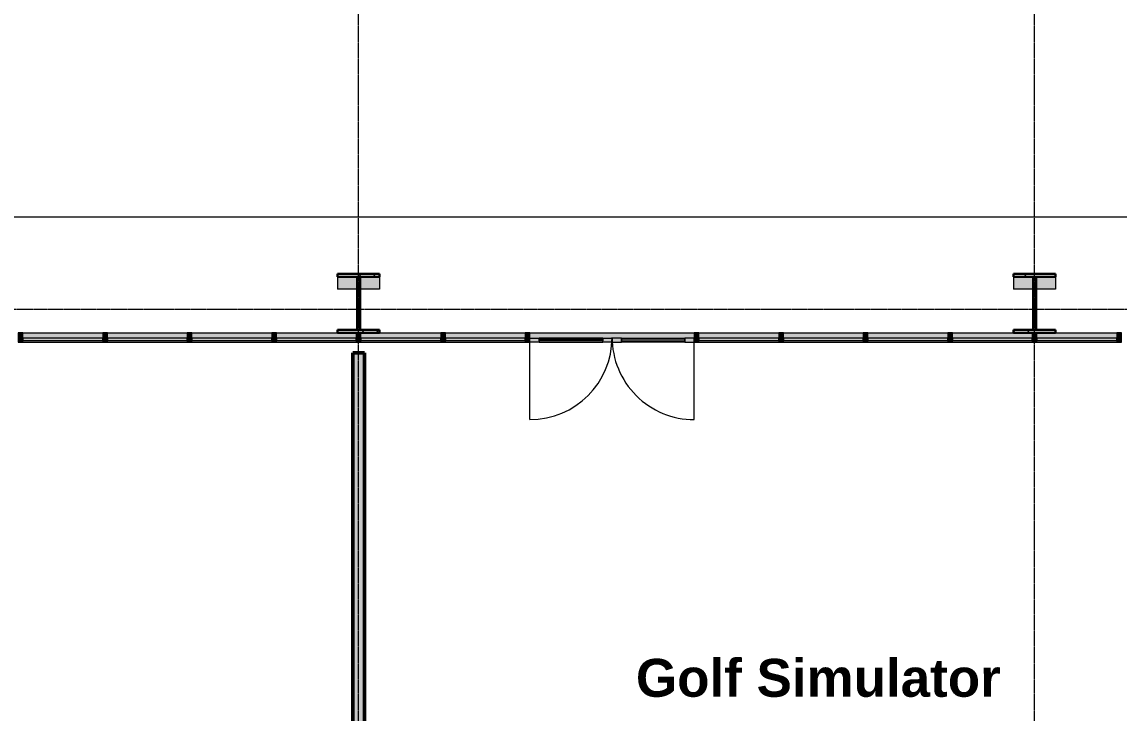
# Model space of a CAD drawing. Header units: inches. Extents: x 21836 to 26875, y -23174 to -20350.
# Drawn here: x 24099.7 to 24569.6, y -22522.9 to -22226.9 of the extents above; entities that cross this region are included whole.
import ezdxf

# ---------------------------------------------------------------- set-up
doc = ezdxf.new("R2010")
doc.units = ezdxf.units.IN
doc.header["$MEASUREMENT"] = 0
doc.linetypes.add('Grid Line 1_2_', pattern=[0.875, 0.5, -0.125, 0.125, -0.125])
for name, color, linetype, lineweight in [('A-DOOR', 31, 'Continuous', 13), ('A-GLAZ-CURT', 52, 'Continuous', 9), ('A-GLAZ-CWMG', 51, 'Continuous', 9), ('G-ANNO-SYMB', 111, 'Continuous', 9), ('I-WALL', 2, 'Continuous', 13), ('M-AREA-IDEN', 171, 'Continuous', 9), ('S-COLS', 52, 'Continuous', 9), ('S-GRID', 1, 'Continuous', 9)]:
    doc.layers.add(name, color=color, linetype=linetype, lineweight=lineweight)
doc.styles.add('Arial_B_1', font='arialbd.ttf', dxfattribs={"height": 16.236099})
pattern_1 = [(45, (0, 0), (-12.671354, 12.671354), []), (45, (0, 19.2), (-12.671354, 12.671354), [])]

# ---------------------------------------------------------------- blocks, each defined once
blk = doc.blocks.new('System Panel - Glazed-809284-First Floor Plan')
at = {"layer": 'A-GLAZ-CURT', "transparency": 33554649}
blk.add_hatch(color=256, dxfattribs=at).paths.add_polyline_path([(-17.09, 1.25), (-17.09, 0.25), (17.09, 0.25), (17.09, 1.25)], flags=0)
at = {"layer": 'A-GLAZ-CURT', "lineweight": 13}
for p, q in [((17.09, 1.25), (-17.09, 1.25)), ((-17.09, 1.25), (-17.09, 0.25)), ((-17.09, 0.25), (17.09, 0.25)), ((17.09, 0.25), (17.09, 1.25))]:
    blk.add_line(p, q, dxfattribs=at)
at = {"layer": 'A-GLAZ-CURT'}
for p, q in [((-17.09, 0.25), (-17.09, 1.25)), ((17.09, 1.25), (-17.09, 1.25)), ((-17.09, 0.25), (17.09, 0.25)), ((17.09, 1.25), (17.09, 0.25))]:
    blk.add_line(p, q, dxfattribs=at)
blk = doc.blocks.new('Door_Single_Storefront - one-809285-First Floor Plan')
at = {"layer": 'A-DOOR'}
h = blk.add_hatch(color=256, dxfattribs=at)
h.paths.add_polyline_path([(-13.59375, 2), (-17.59375, 2), (-17.59375, 0.25), (-13.59375, 0.25)], flags=0)
h.paths.add_polyline_path([(13.59375, 2), (13.59375, 0.25), (17.59375, 0.25), (17.59375, 2)], flags=0)
h = blk.add_hatch(color=256, dxfattribs=at)
h.paths.add_polyline_path([(13.59375, 2), (-13.59375, 2), (-13.59375, 1.5), (13.59375, 1.5)], flags=0)
h.paths.add_polyline_path([(-13.59375, 0.75), (-13.59375, 0.25), (13.59375, 0.25), (13.59375, 0.75)], flags=0)
blk.add_hatch(color=256, dxfattribs=at).paths.add_polyline_path([(13.59375, 1.5), (-13.59375, 1.5), (-13.59375, 0.75), (13.59375, 0.75)], flags=0)
for p, q in [((-17.59375, 35.1875), (-17.59375, 0)), ((-13.59375, 2), (-17.59375, 2)), ((-17.59375, 0.25), (-13.59375, 0.25)), ((-13.59375, 0.25), (-13.59375, 2)), ((-13.59375, 2), (13.59375, 2)), ((13.59375, 1.5), (-13.59375, 1.5)), ((-13.59375, 1.5), (-13.59375, 0.75)), ((-13.59375, 0.75), (13.59375, 0.75)), ((13.59375, 0.25), (-13.59375, 0.25)), ((17.59375, 2), (13.59375, 2)), ((13.59375, 2), (13.59375, 0.25)), ((13.59375, 0.75), (13.59375, 1.5)), ((13.59375, 0.25), (17.59375, 0.25)), ((17.59375, 0.25), (17.59375, 2))]:
    blk.add_line(p, q, dxfattribs=at)
blk.add_arc((-17.59375, 0), 35.1875, 360, 90, dxfattribs=at)
blk = doc.blocks.new('Door_Single_Storefront - one-809286-First Floor Plan')
at = {"layer": 'A-DOOR'}
h = blk.add_hatch(color=256, dxfattribs=at)
h.paths.add_polyline_path([(13.59375, -2), (17.59375, -2), (17.59375, -0.25), (13.59375, -0.25)], flags=0)
h.paths.add_polyline_path([(-17.59375, -2), (-13.59375, -2), (-13.59375, -0.25), (-17.59375, -0.25)], flags=0)
h = blk.add_hatch(color=256, dxfattribs=at)
h.paths.add_polyline_path([(13.59375, -2), (13.59375, -1.5), (-13.59375, -1.5), (-13.59375, -2)], flags=0)
h.paths.add_polyline_path([(13.59375, -0.75), (13.59375, -0.25), (-13.59375, -0.25), (-13.59375, -0.75)], flags=0)
blk.add_hatch(color=256, dxfattribs=at).paths.add_polyline_path([(13.59375, -1.5), (13.59375, -0.75), (-13.59375, -0.75), (-13.59375, -1.5)], flags=0)
for p, q in [((-17.59375, -35.1875), (-17.59375, 0)), ((-17.59375, -0.25), (-13.59375, -0.25)), ((-13.59375, -2), (-17.59375, -2)), ((-13.59375, -0.25), (-13.59375, -2)), ((13.59375, -0.25), (-13.59375, -0.25)), ((-13.59375, -1.5), (-13.59375, -0.75)), ((-13.59375, -0.75), (13.59375, -0.75)), ((13.59375, -1.5), (-13.59375, -1.5)), ((-13.59375, -2), (13.59375, -2)), ((13.59375, -2), (13.59375, -0.25)), ((13.59375, -0.25), (17.59375, -0.25)), ((13.59375, -0.75), (13.59375, -1.5)), ((17.59375, -2), (13.59375, -2)), ((17.59375, -0.25), (17.59375, -2))]:
    blk.add_line(p, q, dxfattribs=at)
blk.add_arc((-17.59375, 0), 35.1875, 270, 0, dxfattribs=at)
blk = doc.blocks.new('Rectangular Mullion - Rectangular Mullion 1-769167-First Floor Plan')
at = {"layer": 'A-GLAZ-CWMG'}
h = blk.add_hatch(color=256, dxfattribs=at)
h.paths.add_polyline_path([(24498.2, -22364.05), (24532.39, -22364.05), (24532.39, -22363.3), (24498.2, -22363.3)], flags=0)
h.paths.add_polyline_path([(24524.39, -22362.3), (24532.39, -22362.3), (24532.39, -22360.05), (24498.2, -22360.05), (24498.2, -22362.3)], flags=0)
blk.add_hatch(color=256, dxfattribs=at).paths.add_polyline_path([(24532.39, -22363.3), (24532.39, -22362.3), (24498.2, -22362.3), (24498.2, -22363.3)], flags=0)
for p, q in [((24498.2, -22360.05), (24524.39, -22360.05)), ((24498.2, -22364.05), (24532.39, -22364.05))]:
    blk.add_line(p, q, dxfattribs=at)
blk = doc.blocks.new('Rectangular Mullion - Rectangular Mullion 1-V14-First Floor Plan')
at = {"layer": 'A-GLAZ-CWMG'}
h = blk.add_hatch(color=256, dxfattribs=at)
h.paths.add_polyline_path([(24462.02, -22364.05), (24496.2, -22364.05), (24496.2, -22363.3), (24462.02, -22363.3)], flags=0)
h.paths.add_polyline_path([(24462.02, -22362.3), (24496.2, -22362.3), (24496.2, -22360.05), (24462.02, -22360.05)], flags=0)
blk.add_hatch(color=256, dxfattribs=at).paths.add_polyline_path([(24496.2, -22363.3), (24496.2, -22362.3), (24462.02, -22362.3), (24462.02, -22363.3)], flags=0)
for p, q in [((24462.02, -22360.05), (24496.2, -22360.05)), ((24462.02, -22364.05), (24496.2, -22364.05))]:
    blk.add_line(p, q, dxfattribs=at)
blk = doc.blocks.new('Rectangular Mullion - Rectangular Mullion 1-769168-First Floor Plan')
at = {"layer": 'A-GLAZ-CWMG'}
blk.add_hatch(color=256, dxfattribs=at).paths.add_polyline_path([(24383.64, -22362.3), (24387.64, -22362.3), (24387.64, -22360.05), (24352.45, -22360.05), (24352.45, -22362.3), (24356.45, -22362.3)], flags=0)
blk.add_line((24352.45, -22360.05), (24387.64, -22360.05), dxfattribs=at)
blk = doc.blocks.new('Rectangular Mullion - Rectangular Mullion 1-769169-First Floor Plan')
at = {"layer": 'A-GLAZ-CWMG'}
blk.add_hatch(color=256, dxfattribs=at).paths.add_polyline_path([(24348.45, -22362.3), (24352.45, -22362.3), (24352.45, -22360.05), (24317.27, -22360.05), (24317.27, -22362.3), (24321.27, -22362.3)], flags=0)
blk.add_line((24317.27, -22360.05), (24352.45, -22360.05), dxfattribs=at)
blk = doc.blocks.new('Rectangular Mullion - Rectangular Mullion 1-V15-First Floor Plan')
at = {"layer": 'A-GLAZ-CWMG'}
h = blk.add_hatch(color=256, dxfattribs=at)
h.paths.add_polyline_path([(24244.89, -22364.05), (24279.08, -22364.05), (24279.08, -22363.3), (24244.89, -22363.3)], flags=0)
h.paths.add_polyline_path([(24244.89, -22362.3), (24279.08, -22362.3), (24279.08, -22360.05), (24244.89, -22360.05)], flags=0)
blk.add_hatch(color=256, dxfattribs=at).paths.add_polyline_path([(24279.08, -22363.3), (24279.08, -22362.3), (24244.89, -22362.3), (24244.89, -22363.3)], flags=0)
for p, q in [((24252.89, -22360.05), (24279.08, -22360.05)), ((24244.89, -22364.05), (24279.08, -22364.05))]:
    blk.add_line(p, q, dxfattribs=at)
blk = doc.blocks.new('Rectangular Mullion - Rectangular Mullion 1-809282-First Floor Plan')
at = {"layer": 'A-GLAZ-CWMG'}
blk.add_hatch(color=256, dxfattribs=at).paths.add_polyline_path([(-1, -2), (-1, 2), (1, 2), (1, -2)], flags=0)
at = {"layer": 'A-GLAZ-CWMG', "lineweight": 20}
for p, q in [((-1, 2), (1, 2)), ((-1, -2), (-1, 2)), ((1, 2), (1, -2)), ((1, -2), (-1, -2))]:
    blk.add_line(p, q, dxfattribs=at)

msp = doc.modelspace()

# ---------------------------------------------------------------- hatches: boundary and pattern name
at = {"layer": 'I-WALL'}
msp.add_hatch(color=256, dxfattribs=at).paths.add_polyline_path([(24246.39023, -22781.30281), (24246.39023, -22368.67781), (24241.39023, -22368.67781), (24241.39023, -22781.30281)], flags=0)
at = {"layer": 'S-COLS'}
h = msp.add_hatch(dxfattribs=at)
h.set_pattern_fill('FP_1', color=256, style=0, pattern_type=2)
h.set_pattern_definition(pattern_1)
h.paths.add_polyline_path([(24252.89023, -22336.05108), (24252.89023, -22334.79776), (24234.89023, -22334.79776), (24234.89023, -22336.05108)], flags=0)
h = msp.add_hatch(color=256, dxfattribs=at)
h.paths.add_polyline_path([(24243.26523, -22341.30614), (24243.26523, -22336.05108), (24234.89023, -22336.05108), (24234.89023, -22341.30614)], flags=0)
h.paths.add_polyline_path([(24252.89023, -22341.30614), (24252.89023, -22336.05108), (24244.51523, -22336.05108), (24244.51523, -22341.30614)], flags=0)
h = msp.add_hatch(dxfattribs=at)
h.set_pattern_fill('FP_1', color=256, style=0, pattern_type=2)
h.set_pattern_definition(pattern_1)
h.paths.add_polyline_path([(24244.51523, -22358.80281), (24244.51523, -22336.05108), (24243.26523, -22336.05108), (24243.26523, -22358.80281)], flags=0)
h = msp.add_hatch(dxfattribs=at)
h.set_pattern_fill('FP_1', color=256, style=0, pattern_type=2)
h.set_pattern_definition(pattern_1)
h.paths.add_polyline_path([(24542.39023, -22336.05108), (24542.39023, -22334.79776), (24524.39023, -22334.79776), (24524.39023, -22336.05108)], flags=0)
h = msp.add_hatch(color=256, dxfattribs=at)
h.paths.add_polyline_path([(24532.76523, -22341.30614), (24532.76523, -22336.05108), (24524.39023, -22336.05108), (24524.39023, -22341.30614)], flags=0)
h.paths.add_polyline_path([(24542.39023, -22341.30614), (24542.39023, -22336.05108), (24534.01523, -22336.05108), (24534.01523, -22341.30614)], flags=0)
h = msp.add_hatch(dxfattribs=at)
h.set_pattern_fill('FP_1', color=256, style=0, pattern_type=2)
h.set_pattern_definition(pattern_1)
h.paths.add_polyline_path([(24534.01523, -22358.80281), (24534.01523, -22336.05108), (24532.76523, -22336.05108), (24532.76523, -22358.80281)], flags=0)
h = msp.add_hatch(dxfattribs=at)
h.set_pattern_fill('FP_1', color=256, style=0, pattern_type=2)
h.set_pattern_definition(pattern_1)
h.paths.add_polyline_path([(24252.89023, -22360.05281), (24252.89023, -22358.80281), (24234.89023, -22358.80281), (24234.89023, -22360.05281)], flags=0)
h = msp.add_hatch(dxfattribs=at)
h.set_pattern_fill('FP_1', color=256, style=0, pattern_type=2)
h.set_pattern_definition(pattern_1)
h.paths.add_polyline_path([(24542.39023, -22360.05281), (24542.39023, -22358.80281), (24524.39023, -22358.80281), (24524.39023, -22360.05281)], flags=0)

# ---------------------------------------------------------------- linework, layer by layer
at = {"layer": 'G-ANNO-SYMB'}
msp.add_line((26334.27552, -22310.53102), (21858.58743, -22310.53102), dxfattribs=at)
at = {"layer": 'I-WALL', "lineweight": 50}
for p, q in [((24246.39023, -22368.67781), (24241.39023, -22368.67781)), ((24241.39023, -22368.67781), (24241.39023, -22598.86531)), ((24246.39023, -22781.30281), (24246.39023, -22368.67781))]:
    msp.add_line(p, q, dxfattribs=at)
at = {"layer": 'S-COLS', "lineweight": 30}
for p, q in [((24252.89023, -22334.79776), (24234.89023, -22334.79776)), ((24234.89023, -22334.79776), (24234.89023, -22336.05108)), ((24234.89023, -22336.05108), (24252.89023, -22336.05108)), ((24244.51523, -22336.05108), (24243.26523, -22336.05108)), ((24243.26523, -22336.05108), (24243.26523, -22358.80281)), ((24244.51523, -22358.80281), (24244.51523, -22336.05108)), ((24252.89023, -22336.05108), (24252.89023, -22334.79776)), ((24542.39023, -22334.79776), (24524.39023, -22334.79776)), ((24524.39023, -22334.79776), (24524.39023, -22336.05108)), ((24524.39023, -22336.05108), (24542.39023, -22336.05108)), ((24534.01523, -22336.05108), (24532.76523, -22336.05108)), ((24532.76523, -22336.05108), (24532.76523, -22358.80281)), ((24534.01523, -22358.80281), (24534.01523, -22336.05108)), ((24542.39023, -22336.05108), (24542.39023, -22334.79776)), ((24234.89023, -22358.80281), (24234.89023, -22360.05281)), ((24252.89023, -22358.80281), (24234.89023, -22358.80281)), ((24234.89023, -22360.05281), (24252.89023, -22360.05281)), ((24243.26523, -22358.80281), (24244.51523, -22358.80281)), ((24252.89023, -22360.05281), (24252.89023, -22358.80281)), ((24524.39023, -22358.80281), (24524.39023, -22360.05281)), ((24542.39023, -22358.80281), (24524.39023, -22358.80281)), ((24524.39023, -22360.05281), (24542.39023, -22360.05281)), ((24532.76523, -22358.80281), (24534.01523, -22358.80281)), ((24542.39023, -22360.05281), (24542.39023, -22358.80281))]:
    msp.add_line(p, q, dxfattribs=at)
at = {"layer": 'S-COLS'}
for p, q in [((24234.89023, -22336.05108), (24234.89023, -22341.30614)), ((24252.89023, -22336.05108), (24252.89023, -22341.30614)), ((24524.39023, -22336.05108), (24524.39023, -22341.30614)), ((24542.39023, -22336.05108), (24542.39023, -22341.30614)), ((24243.26523, -22341.30614), (24234.89023, -22341.30614)), ((24252.89023, -22341.30614), (24244.51523, -22341.30614)), ((24532.76523, -22341.30614), (24524.39023, -22341.30614)), ((24542.39023, -22341.30614), (24534.01523, -22341.30614))]:
    msp.add_line(p, q, dxfattribs=at)
at = {"layer": 'S-GRID', "linetype": 'Grid Line 1_2_'}
for p, q in [((24243.89023, -23162.8711), (24243.89023, -20426.10083)), ((24533.39023, -23162.8711), (24533.39023, -20426.10083)), ((26875.45558, -22350.05281), (22016.39023, -22350.05281))]:
    msp.add_line(p, q, dxfattribs=at)

# ---------------------------------------------------------------- block references
at = {"layer": 'A-DOOR'}
msp.add_blockref('Door_Single_Storefront - one-809286-First Floor Plan', (24334.85898, -22362.05281), dxfattribs=at)
at = {"layer": 'A-DOOR', "rotation": 180}
msp.add_blockref('Door_Single_Storefront - one-809285-First Floor Plan', (24370.04648, -22362.05281), dxfattribs=at)
at = {"layer": 'A-GLAZ-CURT', "rotation": 180}
for p in [(24117.23398, -22362.05281), (24153.42148, -22362.05281), (24189.60898, -22362.05281), (24225.79648, -22362.05281), (24261.98398, -22362.05281), (24298.17148, -22362.05281), (24406.73398, -22362.05281), (24442.92148, -22362.05281), (24479.10898, -22362.05281), (24515.29648, -22362.05281), (24551.48398, -22362.05281)]:
    msp.add_blockref('System Panel - Glazed-809284-First Floor Plan', p, dxfattribs=at)
at = {"layer": 'A-GLAZ-CWMG', "extrusion": (0, 0, -1)}
for p in [(-24099.14023, -22362.05281), (-24135.32773, -22362.05281), (-24171.51523, -22362.05281), (-24207.70273, -22362.05281), (-24243.89023, -22362.05281), (-24280.07773, -22362.05281), (-24316.26523, -22362.05281), (-24388.64023, -22362.05281), (-24424.82773, -22362.05281), (-24461.01523, -22362.05281), (-24497.20273, -22362.05281), (-24533.39023, -22362.05281), (-24569.57773, -22362.05281)]:
    msp.add_blockref('Rectangular Mullion - Rectangular Mullion 1-809282-First Floor Plan', p, dxfattribs=at)
at = {"layer": 'A-GLAZ-CWMG'}
for name, p in [('Rectangular Mullion - Rectangular Mullion 1-V14-First Floor Plan', (-361.875, 0)), ('Rectangular Mullion - Rectangular Mullion 1-V14-First Floor Plan', (-325.6875, 0)), ('Rectangular Mullion - Rectangular Mullion 1-V14-First Floor Plan', (-289.5, 0)), ('Rectangular Mullion - Rectangular Mullion 1-769167-First Floor Plan', (-289.5, 0)), ('Rectangular Mullion - Rectangular Mullion 1-V15-First Floor Plan', (0, 0)), ('Rectangular Mullion - Rectangular Mullion 1-V14-First Floor Plan', (-180.9375, 0)), ('Rectangular Mullion - Rectangular Mullion 1-769169-First Floor Plan', (0, 0)), ('Rectangular Mullion - Rectangular Mullion 1-769168-First Floor Plan', (0, 0)), ('Rectangular Mullion - Rectangular Mullion 1-V14-First Floor Plan', (-72.375, 0)), ('Rectangular Mullion - Rectangular Mullion 1-V14-First Floor Plan', (-36.1875, 0)), ('Rectangular Mullion - Rectangular Mullion 1-V14-First Floor Plan', (0, 0)), ('Rectangular Mullion - Rectangular Mullion 1-769167-First Floor Plan', (0, 0)), ('Rectangular Mullion - Rectangular Mullion 1-V15-First Floor Plan', (289.5, 0))]:
    msp.add_blockref(name, p, dxfattribs=at)

# ---------------------------------------------------------------- texts
at = {"layer": 'M-AREA-IDEN', "insert": (24440.78726, -22499.72313), "char_height": 16.2360992, "width": 181.44, "attachment_point": 2, "line_spacing_factor": 0.938532, "style": 'Arial_B_1'}
msp.add_mtext('Golf Simulator', dxfattribs=at)

doc.saveas('drawing.dxf')
